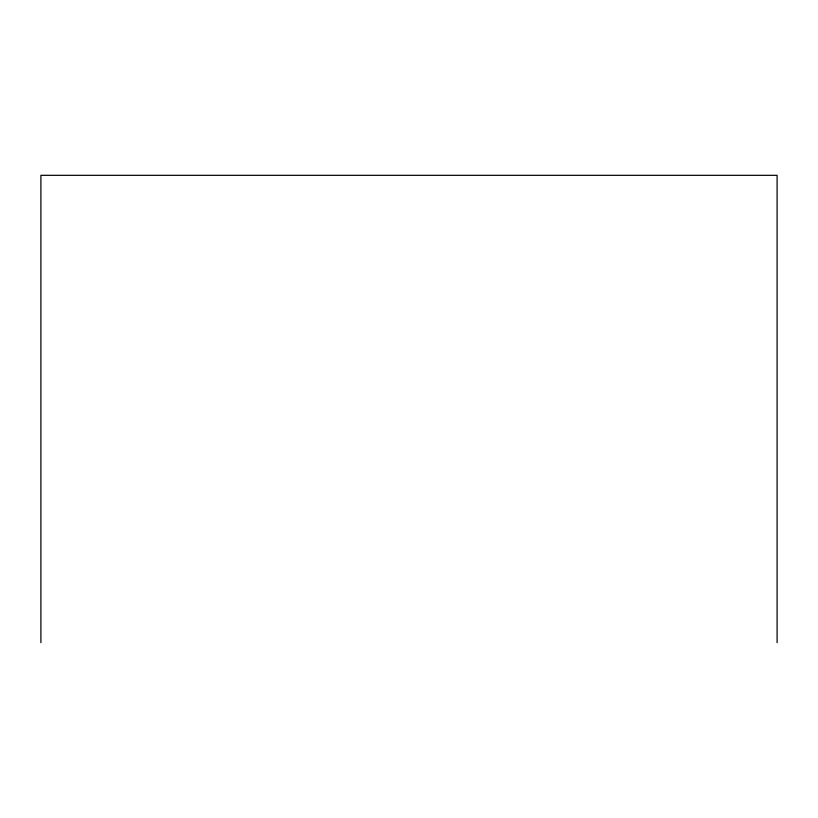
<?xml version="1.0" encoding="UTF-8"?>
<svg xmlns="http://www.w3.org/2000/svg" width="818" height="818" viewBox="0 0 818 818"><rect width="100%" height="100%" fill="white"/><g stroke="black" fill="none" stroke-linecap="round" stroke-linejoin="round"><path stroke-width="1.23" d="M777.1 642.682L777.1 175.318L40.9 175.318L40.9 642.682"/></g></svg>
